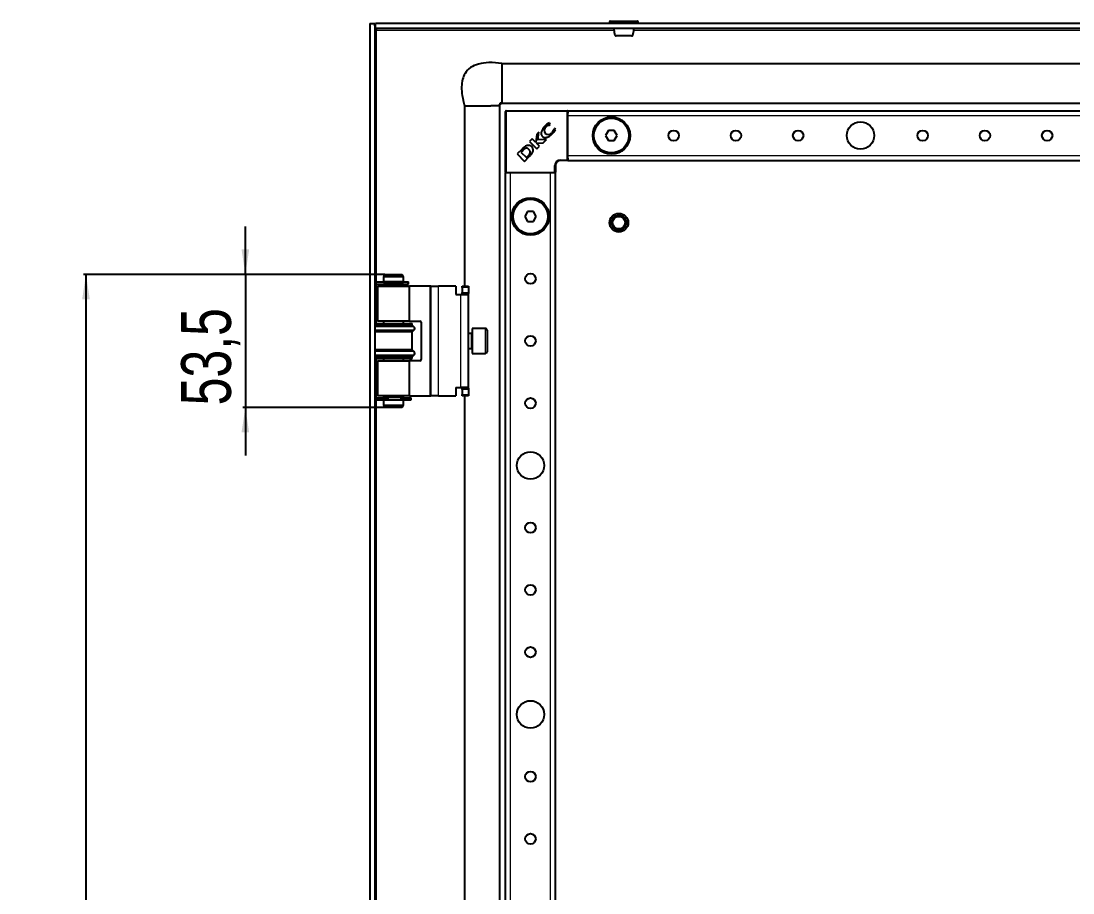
# Model space of a CAD drawing. Header units: millimetres. Extents: x -409 to 1413, y -262 to 1017.
# Drawn here: x 587.8 to 1010.2, y 497.2 to 847.5 of the extents above; entities that cross this region are included whole.
import ezdxf

# ---------------------------------------------------------------- set-up
doc = ezdxf.new("R2010")
doc.units = ezdxf.units.MM
doc.layers.add('FORMAT', color=7, linetype='Continuous')
doc.styles.add('SLDTEXTSTYLE0', font='TXT', dxfattribs={"width": 0.75})
doc.dimstyles.new('SLDDIMSTYLE0', dxfattribs={"dimtxt": 20, "dimasz": 10, "dimexe": 0, "dimexo": 0.0625, "dimgap": 5, "dimtad": 2, "dimdec": 1, "dimrnd": 1e-09, "dimzin": 12, "dimdsep": 46, "dimtxsty": 'SLDTEXTSTYLE0', "dimsah": 1, "dimcen": 0.09, "dimadec": 0, "dimazin": 3, "dimtfac": 1, "dimtofl": 0, "dimtmove": 0, "dimatfit": 3, "dimfxl": 0, "dimfrac": 2, "dimtolj": 1, "dimtzin": 12, "dimarcsym": 0})
doc.dimstyles.new('SLDDIMSTYLE1', dxfattribs={"dimtxt": 20, "dimasz": 10, "dimexe": 0, "dimexo": 0.0625, "dimgap": 5, "dimtad": 2, "dimdec": 1, "dimrnd": 1e-09, "dimzin": 12, "dimdsep": 46, "dimtxsty": 'SLDTEXTSTYLE0', "dimsah": 1, "dimcen": 0.09, "dimadec": 0, "dimazin": 3, "dimtfac": 1, "dimtmove": 0, "dimatfit": 0, "dimfxl": 0, "dimfrac": 2, "dimtolj": 1, "dimtzin": 12, "dimarcsym": 0})

# ---------------------------------------------------------------- blocks, each defined once
blk = doc.blocks.new('_D_4')
at = {"layer": 'FORMAT'}
for p, q in [((677.86, 745.71), (677.86, 764.95)), ((733.94, 745.71), (676.86, 745.71)), ((677.86, 745.71), (677.86, 692.21)), ((733.94, 692.21), (676.86, 692.21)), ((677.86, 692.21), (677.86, 672.98))]:
    blk.add_line(p, q, dxfattribs=at)
for points in [[(677.86, 745.71), (679.4, 755.71), (676.33, 755.71)], [(677.86, 692.21), (676.33, 682.21), (679.4, 682.21)]]:
    blk.add_solid(points, dxfattribs=at)
at = {"layer": 'FORMAT', "insert": (652.08, 693.1), "char_height": 20, "attachment_point": 1, "rotation": 90, "style": 'SLDTEXTSTYLE0'}
blk.add_mtext('53,5', dxfattribs=at)
blk = doc.blocks.new('_D_7')
at = {"layer": 'FORMAT'}
for p, q in [((733.94, 745.71), (612.86, 745.71)), ((613.86, 745.71), (613.86, -7.79)), ((733.94, -7.79), (612.86, -7.79))]:
    blk.add_line(p, q, dxfattribs=at)
for points in [[(613.86, 745.71), (612.33, 735.71), (615.4, 735.71)], [(613.86, -7.79), (615.4, 2.21), (612.33, 2.21)]]:
    blk.add_solid(points, dxfattribs=at)
at = {"layer": 'FORMAT', "insert": (588.08, 335.71), "char_height": 20, "attachment_point": 1, "rotation": 90, "style": 'SLDTEXTSTYLE0'}
blk.add_mtext('753,5', dxfattribs=at)

msp = doc.modelspace()

# ---------------------------------------------------------------- linework, layer by layer
at = {"color": 7, "linetype": 'Continuous', "lineweight": 25}
for p, q in [((727.87, 846.46), (729.87, 846.46)), ((727.87, 846.46), (727.87, -108.54)), ((729.87, 846.46), (729.87, -108.54)), ((730.17, 844.46), (730.17, 846.46)), ((1319.57, 846.46), (730.17, 846.46)), ((824.12, 847.21), (824.12, 846.46)), ((824.37, 847.46), (835.37, 847.46)), ((835.62, 846.46), (835.62, 847.21)), ((1319.57, 844.46), (730.17, 844.46)), ((730.47, 843.86), (730.27, 844.46)), ((780.87, 830.46), (780.87, 814.63)), ((780.87, 830.46), (1268.87, 830.46)), ((765.87, 813.46), (766.85, 813.46)), ((765.87, 813.46), (765.87, 740.96)), ((766.85, 813.46), (769.3, 813.46)), ((769.3, 813.46), (772.87, 813.46)), ((772.87, 813.46), (776.44, 813.46)), ((779.87, 813.46), (779.87, -75.54)), ((780.87, 814.46), (1268.87, 814.46)), ((782.37, 786.76), (782.37, 811.16)), ((782.67, 811.46), (807.07, 811.46)), ((807.37, 811.16), (807.37, 811.46)), ((807.37, 811.46), (1242.37, 811.46)), ((807.37, 811.16), (807.37, 810.52)), ((807.37, 809.46), (807.37, 810.52)), ((807.37, 793.46), (807.37, 809.46)), ((795.74, 802.79), (794.94, 802)), ((795.27, 799.7), (795.74, 802.79)), ((800.31, 805.92), (799.97, 806.61)), ((800.17, 805.78), (800.31, 805.92)), ((802.12, 804.35), (802.01, 804.24)), ((802.37, 803.84), (802.12, 804.35)), ((823.71, 803.46), (822.56, 801.46)), ((826.02, 803.46), (823.71, 803.46)), ((827.18, 801.46), (826.02, 803.46)), ((793.07, 800.12), (792.02, 799.07)), ((792.02, 799.07), (794.98, 796.12)), ((794.46, 798.73), (793.07, 800.12)), ((794.94, 802), (794.46, 798.73)), ((794.79, 798.42), (797.45, 798.59)), ((796.04, 797.17), (794.79, 798.42)), ((798.74, 799.88), (795.27, 799.7)), ((797.45, 798.59), (798.74, 799.88)), ((822.56, 801.46), (823.71, 799.46)), ((823.71, 799.46), (826.02, 799.46)), ((826.02, 799.46), (827.18, 801.46)), ((789.01, 796.06), (787.02, 794.07)), ((789.26, 795.52), (788.54, 794.77)), ((788.54, 794.77), (790.72, 792.59)), ((794.98, 796.12), (796.04, 797.17)), ((787.02, 794.07), (789.98, 791.11)), ((789.98, 791.11), (791.87, 793)), ((790.72, 792.59), (791.38, 793.27)), ((791.87, 793), (791.88, 793.02)), ((807.07, 791.46), (804.37, 791.46)), ((807.37, 792.41), (807.37, 793.46)), ((807.37, 792.41), (807.37, 791.76)), ((807.37, 791.46), (807.37, 791.76)), ((807.37, 791.46), (1242.37, 791.46)), ((782.37, -48.54), (782.37, 786.46)), ((782.67, 786.46), (782.37, 786.46)), ((783.32, 786.46), (782.67, 786.46)), ((784.37, 786.46), (783.32, 786.46)), ((800.37, 786.46), (784.37, 786.46)), ((801.42, 786.46), (800.37, 786.46)), ((802.07, 786.46), (801.42, 786.46)), ((802.37, 786.46), (802.07, 786.46)), ((802.37, 789.46), (802.37, 786.76)), ((802.37, -48.54), (802.37, 786.46)), ((791.21, 770.96), (790.06, 768.96)), ((790.06, 768.96), (791.21, 766.96)), ((793.52, 770.96), (791.21, 770.96)), ((794.68, 768.96), (793.52, 770.96)), ((793.52, 766.96), (794.68, 768.96)), ((791.21, 766.96), (793.52, 766.96)), ((733.95, 745.71), (733.37, 744.71)), ((733.37, 744.71), (733.37, 742.71)), ((741.37, 744.71), (733.37, 744.71)), ((733.95, 745.71), (740.79, 745.71)), ((741.37, 744.71), (740.79, 745.71)), ((741.37, 742.71), (741.37, 744.71)), ((730.22, 742.66), (730.22, 741.76)), ((730.22, 742.66), (743.11, 742.66)), ((730.22, 741.76), (743.11, 741.76)), ((730.92, 740.96), (730.92, 726.96)), ((730.92, 740.96), (743.82, 740.96)), ((738.13, 742.71), (733.37, 742.71)), ((733.37, 741.71), (733.37, 740.96)), ((738.13, 741.71), (733.37, 741.71)), ((733.87, 742.71), (733.87, 742.66)), ((733.87, 741.76), (733.87, 741.71)), ((741.37, 742.71), (738.13, 742.71)), ((741.37, 741.71), (738.13, 741.71)), ((740.87, 742.66), (740.87, 742.71)), ((740.87, 741.71), (740.87, 741.76)), ((741.37, 740.96), (741.37, 741.71)), ((743.11, 742.66), (743.2, 742.66)), ((743.11, 741.76), (743.2, 741.76)), ((743.2, 741.76), (743.2, 742.66)), ((743.2, 742.66), (743.4, 742.66)), ((743.2, 741.76), (743.4, 741.76)), ((743.4, 741.76), (743.4, 742.66)), ((743.82, 726.96), (743.82, 740.96)), ((751.92, 740.96), (743.82, 740.96)), ((752.42, 740.96), (751.92, 740.96)), ((752.42, 740.96), (755.42, 740.96)), ((752.42, 696.96), (752.42, 740.96)), ((762.42, 740.96), (755.42, 740.96)), ((762.42, 740.96), (762.42, 737.66)), ((764.92, 740.96), (767.42, 740.96)), ((764.92, 740.46), (764.92, 740.96)), ((764.92, 740.46), (764.92, 738.46)), ((767.42, 740.96), (767.42, 740.46)), ((767.42, 740.46), (767.42, 738.46)), ((762.42, 737.66), (764.42, 737.66)), ((764.42, 737.66), (767.42, 737.66)), ((764.92, 737.96), (764.92, 738.46)), ((767.42, 737.96), (764.92, 737.96)), ((764.92, 737.96), (764.92, 737.66)), ((767.42, 738.46), (767.42, 737.96)), ((767.42, 737.66), (767.42, 737.96)), ((767.42, 700.26), (767.42, 737.66)), ((743.82, 726.96), (730.92, 726.96)), ((733.37, 726.96), (733.37, 725.96)), ((741.37, 725.96), (741.37, 726.96)), ((743.82, 726.96), (747.92, 726.96)), ((729.87, 725.96), (744.87, 725.96)), ((744.87, 725.36), (729.87, 725.36)), ((744.87, 722.56), (729.87, 722.56)), ((744.87, 725.36), (744.87, 725.96)), ((745.57, 724.68), (744.87, 725.36)), ((744.87, 722.56), (745.57, 723.25)), ((744.87, 715.36), (744.87, 722.56)), ((748.42, 726.46), (748.42, 711.46)), ((774.32, 723.96), (768.92, 723.96)), ((768.92, 723.96), (768.92, 713.96)), ((774.92, 723.36), (774.92, 714.56)), ((768.67, 721.96), (767.42, 721.96)), ((744.87, 715.36), (729.87, 715.36)), ((745.57, 714.68), (744.87, 715.36)), ((767.42, 715.96), (768.67, 715.96)), ((768.92, 713.96), (774.32, 713.96)), ((744.87, 712.56), (729.87, 712.56)), ((729.87, 711.96), (744.87, 711.96)), ((730.92, 710.96), (730.92, 696.96)), ((730.92, 710.96), (743.82, 710.96)), ((733.37, 711.96), (733.37, 710.96)), ((741.37, 710.96), (741.37, 711.96)), ((743.82, 696.96), (743.82, 710.96)), ((747.92, 710.96), (743.82, 710.96)), ((744.87, 712.56), (745.57, 713.25)), ((744.87, 711.96), (744.87, 712.56)), ((762.42, 700.26), (764.42, 700.26)), ((762.42, 700.26), (762.42, 696.96)), ((767.42, 700.26), (764.42, 700.26)), ((764.92, 700.26), (764.92, 699.96)), ((764.92, 699.96), (767.42, 699.96)), ((764.92, 699.46), (764.92, 699.96)), ((764.92, 699.46), (764.92, 697.46)), ((764.92, 696.96), (764.92, 697.46)), ((767.42, 699.96), (767.42, 700.26)), ((767.42, 699.96), (767.42, 699.46)), ((767.42, 699.46), (767.42, 697.46)), ((767.42, 697.46), (767.42, 696.96)), ((730.22, 696.16), (730.22, 695.26)), ((730.22, 696.16), (734.21, 696.16)), ((730.22, 695.26), (734.21, 695.26)), ((743.82, 696.96), (730.92, 696.96)), ((733.37, 696.96), (733.37, 696.21)), ((738.13, 696.21), (733.37, 696.21)), ((733.37, 695.21), (733.37, 693.21)), ((738.13, 695.21), (733.37, 695.21)), ((733.37, 693.21), (733.95, 692.21)), ((733.37, 693.21), (738.13, 693.21)), ((733.87, 696.21), (733.87, 696.16)), ((733.87, 695.26), (733.87, 695.21)), ((734.21, 696.16), (734.86, 696.16)), ((734.21, 695.26), (734.86, 695.26)), ((734.86, 696.16), (735.2, 696.16)), ((734.86, 695.26), (735.2, 695.26)), ((735.2, 695.26), (735.2, 696.16)), ((735.2, 696.16), (735.2, 696.16)), ((735.2, 695.26), (735.2, 695.26)), ((741.37, 696.21), (738.13, 696.21)), ((741.37, 695.21), (738.13, 695.21)), ((738.13, 693.21), (741.37, 693.21)), ((740.29, 696.16), (740.29, 695.26)), ((740.29, 696.16), (740.31, 696.16)), ((740.29, 695.26), (740.31, 695.26)), ((740.31, 696.16), (741.61, 696.16)), ((740.31, 695.26), (741.61, 695.26)), ((740.79, 692.21), (741.37, 693.21)), ((740.87, 696.16), (740.87, 696.21)), ((740.87, 695.21), (740.87, 695.26)), ((741.37, 696.21), (741.37, 696.96)), ((741.37, 693.21), (741.37, 695.21)), ((741.61, 696.16), (742.33, 696.16)), ((741.61, 695.26), (742.33, 695.26)), ((742.33, 696.16), (744.52, 696.16)), ((742.33, 695.26), (744.52, 695.26)), ((743.82, 696.96), (751.92, 696.96)), ((744.52, 695.26), (744.52, 696.16)), ((751.92, 696.96), (752.42, 696.96)), ((755.42, 696.96), (752.42, 696.96)), ((755.42, 696.96), (762.42, 696.96)), ((767.42, 696.96), (764.92, 696.96)), ((765.87, 696.96), (765.87, 40.96)), ((738.02, 692.21), (733.95, 692.21)), ((740.79, 692.21), (738.02, 692.21))]:
    msp.add_line(p, q, dxfattribs=at)
at = {"color": 8, "linetype": 'Continuous', "lineweight": 18}
for p, q in [((835.62, 847.21), (824.12, 847.21)), ((730.47, 742.66), (730.47, 843.86)), ((730.47, 843.86), (825.9, 843.86)), ((833.84, 843.86), (1215.9, 843.86)), ((782.67, 811.16), (782.37, 811.16)), ((782.67, 811.16), (782.67, 811.46)), ((782.67, 811.16), (782.67, 786.76)), ((807.07, 811.16), (782.67, 811.16)), ((807.07, 811.46), (807.07, 811.16)), ((807.07, 791.76), (807.07, 811.16)), ((807.37, 811.16), (807.07, 811.16)), ((807.37, 809.46), (1242.37, 809.46)), ((804.37, 791.76), (807.07, 791.76)), ((804.37, 791.46), (804.37, 791.76)), ((807.07, 791.76), (807.07, 791.46)), ((807.37, 791.76), (807.07, 791.76)), ((807.37, 793.46), (1242.37, 793.46)), ((782.67, 786.76), (782.37, 786.76)), ((782.67, 786.76), (802.07, 786.76)), ((782.67, 786.76), (782.67, 786.46)), ((784.37, -48.54), (784.37, 786.46)), ((800.37, -48.54), (800.37, 786.46)), ((802.07, 786.76), (802.07, 789.46)), ((802.37, 789.46), (802.07, 789.46)), ((802.07, 786.76), (802.07, 786.46)), ((802.37, 786.76), (802.07, 786.76)), ((730.47, 725.96), (730.47, 741.76)), ((743.11, 742.66), (743.11, 741.76)), ((751.92, 740.96), (751.92, 696.96)), ((755.42, 696.96), (755.42, 740.96)), ((767.42, 740.46), (764.92, 740.46)), ((764.42, 700.26), (764.42, 737.66)), ((764.92, 738.46), (767.42, 738.46)), ((745.57, 724.68), (729.87, 724.68)), ((745.57, 723.25), (729.87, 723.25)), ((774.32, 713.96), (774.32, 723.96)), ((768.67, 721.56), (768.67, 721.96)), ((768.67, 715.96), (768.67, 721.56)), ((745.57, 714.68), (729.87, 714.68)), ((745.57, 713.25), (729.87, 713.25)), ((730.47, 696.16), (730.47, 711.96)), ((767.42, 699.46), (764.92, 699.46)), ((764.92, 697.46), (767.42, 697.46)), ((730.47, 42.66), (730.47, 695.26)), ((734.21, 696.16), (734.21, 695.26)), ((734.86, 696.16), (734.86, 695.26)), ((735.2, 696.16), (735.2, 695.26)), ((740.31, 696.16), (740.31, 695.26)), ((741.61, 696.16), (741.61, 695.26)), ((742.33, 696.16), (742.33, 695.26))]:
    msp.add_line(p, q, dxfattribs=at)
at = {"color": 7, "linetype": 'Continuous', "lineweight": 25}
for centre, radius in [((824.87, 801.46), 7.5), ((824.87, 801.46), 7), ((924.87, 801.46), 5.5), ((849.87, 801.46), 2.1), ((874.87, 801.46), 2.1), ((899.87, 801.46), 2.1), ((949.87, 801.46), 2.1), ((974.87, 801.46), 2.1), ((999.87, 801.46), 2.1), ((792.37, 768.96), 7.5), ((792.37, 768.96), 7), ((827.87, 766.46), 3.75), ((827.87, 766.46), 3), ((827.87, 766.46), 2.5), ((792.37, 743.96), 2.1), ((792.37, 718.96), 2.1), ((792.37, 693.96), 2.1), ((792.37, 668.96), 5.5), ((792.37, 643.96), 2.1), ((792.37, 618.96), 2.1), ((792.37, 593.96), 2.1), ((792.37, 568.96), 5.5), ((792.37, 543.96), 2.1), ((792.37, 518.96), 2.1)]:
    msp.add_circle(centre, radius, dxfattribs=at)
for centre, radius, start, end in [((824.37, 847.21), 0.25, 90, 180), ((835.37, 847.21), 0.25, 0, 90), ((826.76, 841.96), 0.5, 195.316, 270.0228), ((832.98, 841.96), 0.5, 269.9982, 345.4001), ((782.67, 811.16), 0.3, 90, 180), ((807.07, 811.16), 0.3, 0, 90), ((799.88, 803.47), 1.97, 128.454, 215.887), ((799.44, 803.87), 1.94, 233.3097, 322.3464), ((792.67, 792.86), 4.87, 110.3445, 138.7777), ((793.44, 791.04), 6.12, 126.9888, 133.0744), ((804.37, 789.46), 2, 90, 180), ((807.07, 791.76), 0.3, 270, 0), ((782.67, 786.76), 0.3, 180, 270), ((802.07, 786.76), 0.3, 270, 0), ((747.92, 726.46), 0.5, 0, 90), ((744.87, 723.96), 1, 314.427, 45.573), ((774.32, 723.36), 0.6, 0, 90), ((768.67, 722.21), 0.25, 270, 0), ((744.87, 713.96), 1, 314.427, 45.573), ((768.67, 715.71), 0.25, 0, 90), ((774.32, 714.56), 0.6, 270, 0), ((747.92, 711.46), 0.5, 270, 0)]:
    msp.add_arc(centre, radius, start, end, dxfattribs=at)
at = {"color": 8, "linetype": 'Continuous', "lineweight": 18}
msp.add_arc((804.37, 789.46), 2.3, 90, 180, dxfattribs=at)
at = {"color": 7, "linetype": 'Continuous', "lineweight": 25}
for points, knots in [([(730.17, 844.76), (730.14, 844.84), (730.03, 845.16), (729.91, 845.73), (729.88, 846.22), (729.87, 846.46)], [0, 0, 0, 0, 0.141742, 0.566203, 1, 1, 1, 1]), ([(730.17, 844.46), (730.22, 844.46), (730.27, 844.4), (730.37, 844.18), (730.42, 844.02), (730.47, 843.86)], [0, 0, 0, 0, 0.5, 0.5, 1, 1, 1, 1]), ([(825.85, 844.46), (825.85, 844.33), (825.87, 843.42), (826.09, 842.55), (826.28, 841.81)], [0, 0, 0, 0, 0.14185, 1, 1, 1, 1]), ([(828.17, 841.46), (827.98, 841.46), (827.51, 841.46), (826.96, 841.46), (826.83, 841.46), (826.77, 841.46)], [0, 0, 0, 0, 0.2565532, 0.6279811, 1, 1, 1, 1]), ([(832.98, 841.46), (832.94, 841.46), (832.86, 841.46), (832.3, 841.46), (831.49, 841.46), (830.5, 841.46), (829.44, 841.46), (828.65, 841.46), (828.26, 841.46), (828.17, 841.46)], [0, 0, 0, 0, 0.158514, 0.317278, 0.475863, 0.634247, 0.792477, 0.950708, 1, 1, 1, 1]), ([(833.46, 841.81), (833.65, 842.55), (833.87, 843.42), (833.89, 844.33), (833.89, 844.46)], [0, 0, 0, 0, 0.8581496, 1, 1, 1, 1]), ([(780.87, 830.46), (779.14, 830.63), (776, 830.94), (771.68, 830.42), (768.24, 829), (766.03, 826.68), (764.94, 823.91), (764.62, 820.86), (764.92, 817.3), (765.54, 814.81), (765.87, 813.46)], [0, 0, 0, 0, 0.176713, 0.320911, 0.440308, 0.54837, 0.6374, 0.738878, 0.858543, 1, 1, 1, 1]), ([(779.76, 813.46), (779.73, 813.46), (779.64, 813.46), (779.19, 813.46), (778.89, 813.46)], [0, 0, 0, 0, 0.356727, 1, 1, 1, 1]), ([(779.83, 813.46), (779.85, 813.6), (779.87, 813.84), (780.01, 814.04), (780.13, 814.13), (780.18, 814.24), (780.2, 814.31), (780.21, 814.36), (780.23, 814.4), (780.25, 814.44), (780.28, 814.48), (780.34, 814.54), (780.46, 814.6), (780.65, 814.63), (780.79, 814.63), (780.87, 814.63)], [0, 0, 0, 0, 0.233411, 0.418546, 0.549351, 0.595026, 0.631329, 0.647111, 0.661994, 0.676639, 0.691742, 0.725563, 0.766794, 0.872627, 1, 1, 1, 1]), ([(779.87, 813.46), (780.02, 813.69), (780.29, 814.09), (780.69, 814.35), (780.87, 814.46)], [0, 0, 0, 0, 0.5615605, 1, 1, 1, 1]), ([(798.24, 805.37), (797.91, 805), (797.29, 804.3), (796.74, 803.13), (796.6, 802.19), (796.76, 801.55), (796.94, 801.32), (797.03, 801.21)], [0, 0, 0, 0, 0.315674, 0.58952, 0.813199, 0.909026, 1, 1, 1, 1]), ([(799.97, 806.61), (799.63, 806.43), (799, 806.09), (798.48, 805.6), (798.24, 805.37)], [0, 0, 0, 0, 0.5368, 1, 1, 1, 1]), ([(798.65, 805.01), (798.91, 805.23), (799.36, 805.61), (799.93, 805.73), (800.17, 805.78)], [0, 0, 0, 0, 0.579608, 1, 1, 1, 1]), ([(802.01, 804.24), (801.87, 803.93), (801.6, 803.35), (801.17, 802.89), (800.98, 802.68)], [0, 0, 0, 0, 0.547643, 1, 1, 1, 1]), ([(801.26, 802.32), (801.51, 802.59), (801.94, 803.05), (802.24, 803.61), (802.37, 803.84)], [0, 0, 0, 0, 0.577653, 1, 1, 1, 1]), ([(797.03, 801.21), (797.2, 801.07), (797.53, 800.79), (798.23, 800.62), (799.1, 800.75), (800.18, 801.32), (800.87, 801.95), (801.26, 802.32)], [0, 0, 0, 0, 0.130532, 0.266031, 0.423997, 0.666819, 1, 1, 1, 1]), ([(791.75, 795.85), (791.65, 795.94), (791.48, 796.1), (791.2, 796.29), (790.93, 796.38), (790.6, 796.38), (790.2, 796.22), (789.92, 796.04), (789.76, 795.93)], [0, 0, 0, 0, 0.176808, 0.319231, 0.43938, 0.552395, 0.749205, 1, 1, 1, 1]), ([(793.02, 794.35), (793.13, 794.55), (793.33, 794.94), (793.45, 795.57), (793.41, 796.17), (793.21, 796.7), (792.85, 797.14), (792.34, 797.43), (791.68, 797.55), (791.22, 797.46), (790.98, 797.42)], [0, 0, 0, 0, 0.138091, 0.265455, 0.384013, 0.496103, 0.605759, 0.71979, 0.847662, 1, 1, 1, 1]), ([(791.38, 793.27), (791.57, 793.47), (791.92, 793.84), (792.24, 794.38), (792.31, 794.82), (792.24, 795.17), (792.05, 795.52), (791.85, 795.73), (791.75, 795.85)], [0, 0, 0, 0, 0.274676, 0.503042, 0.607381, 0.716579, 0.843412, 1, 1, 1, 1]), ([(792.34, 793.5), (792.48, 793.65), (792.72, 793.92), (792.93, 794.22), (793.02, 794.35)], [0, 0, 0, 0, 0.55183, 1, 1, 1, 1]), ([(791.88, 793.02), (791.96, 793.1), (792.11, 793.26), (792.26, 793.42), (792.34, 793.5)], [0, 0, 0, 0, 0.486421, 1, 1, 1, 1])]:
    msp.add_open_spline(points, degree=3, knots=knots, dxfattribs=at)
at = {"color": 8, "linetype": 'Continuous', "lineweight": 18}
for points, knots in [([(826.31, 841.84), (826.3, 841.84), (826.24, 841.84), (826.55, 841.84), (827.13, 841.84), (827.68, 841.84), (827.9, 841.84)], [0, 0, 0, 0, 0.083271, 0.424284, 0.764725, 1, 1, 1, 1]), ([(827.9, 841.84), (828.01, 841.84), (828.46, 841.84), (828.98, 841.84), (829.77, 841.84), (830.6, 841.84), (831.74, 841.84), (832.69, 841.84), (833.27, 841.84), (833.52, 841.84), (833.46, 841.84), (833.45, 841.84)], [0, 0, 0, 0, 0.048751, 0.204942, 0.205393, 0.362034, 0.518827, 0.675799, 0.832923, 0.989778, 1, 1, 1, 1])]:
    msp.add_open_spline(points, degree=3, knots=knots, dxfattribs=at)
at = {"color": 7, "linetype": 'Continuous', "lineweight": 25}
msp.add_open_spline([(778.89, 813.46), (778.56, 813.46), (777.9, 813.46), (776.92, 813.46), (776.44, 813.46)], degree=3, dxfattribs=at)

# ---------------------------------------------------------------- dimensions: what is measured, and where the dimension line sits
at = {"layer": 'FORMAT'}
for base, p2, dimstyle, picture, middle in [((677.86, 692.21), (733.95, 692.21), 'SLDDIMSTYLE1', '_D_4', (677.86, 718.96)), ((613.86, -7.79), (733.95, -7.79), 'SLDDIMSTYLE0', '_D_7', (613.86, 368.96))]:
    dim = msp.add_linear_dim(base=base, p1=(733.95, 745.71), p2=p2, angle=90, dimstyle=dimstyle, dxfattribs=at)
    dim.commit()
    dim.dimension.update_dxf_attribs({"geometry": picture, "text_midpoint": middle, "dimtype": 160})

doc.saveas('drawing.dxf')
